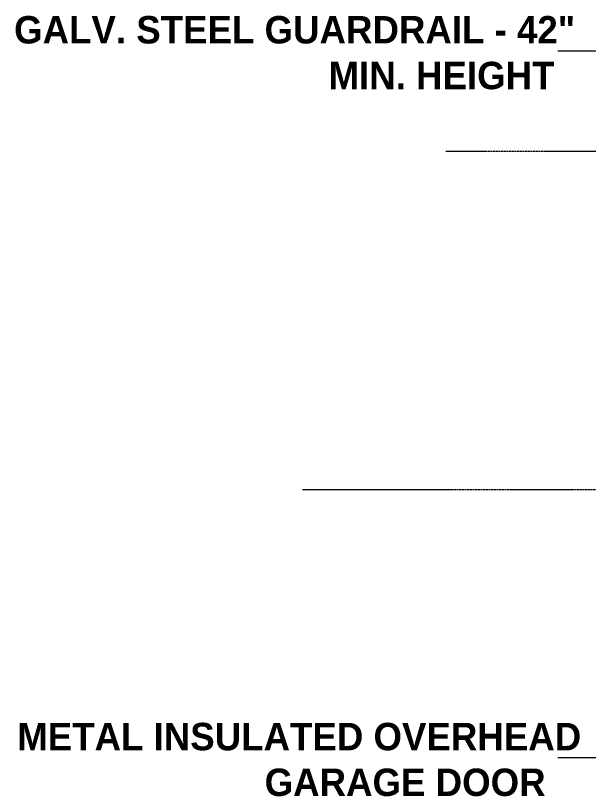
# Model space of a CAD drawing. Header units: inches. Extents: x -4221 to 4009, y -195 to 396.
# Drawn here: x -1147.1 to -959, y -100.7 to 155.5 of the extents above; entities that cross this region are included whole.
import ezdxf

# ---------------------------------------------------------------- set-up
doc = ezdxf.new("R2010")
doc.units = ezdxf.units.IN
doc.header["$MEASUREMENT"] = 0
doc.linetypes.add('Grid Line 1_2_', pattern=[0.875, 0.5, -0.125, 0.125, -0.125])
doc.layers.add('A-FLOR-LEVL', color=51, linetype='Continuous', lineweight=9)
doc.layers.add('G-ANNO-TEXT', color=231, linetype='Continuous', lineweight=9)
doc.styles.add('Century Gothic_B', font='GOTHICB.TTF', dxfattribs={"height": 9})

msp = doc.modelspace()

# ---------------------------------------------------------------- linework, layer by layer
at = {"layer": 'A-FLOR-LEVL', "linetype": 'Grid Line 1_2_'}
for p, q in [((-1005.82, 111), (802.2, 111)), ((-1052.86, 0), (802.2, 0))]:
    msp.add_line(p, q, dxfattribs=at)
at = {"layer": 'G-ANNO-TEXT'}
for p, q in [((-946.18, 143.84), (-969.09, 143.84)), ((-946.18, -88.06), (-969.09, -88.06))]:
    msp.add_line(p, q, dxfattribs=at)

# ---------------------------------------------------------------- texts
at = {"layer": 'G-ANNO-TEXT', "char_height": 9, "attachment_point": 1, "style": 'Century Gothic_B'}
for s, insert, width in [('GALV. STEEL GUARDRAIL - 42"', (-1147.6, 155.34), 216.342), ('MIN. HEIGHT', (-1044.35, 140.34), 91.203), ('METAL INSULATED OVERHEAD', (-1146.58, -76.56), 215.13), ('GARAGE DOOR', (-1065.33, -91.56), 116.655)]:
    msp.add_mtext(s, dxfattribs=dict(at, insert=insert, width=width))

doc.saveas('drawing.dxf')
